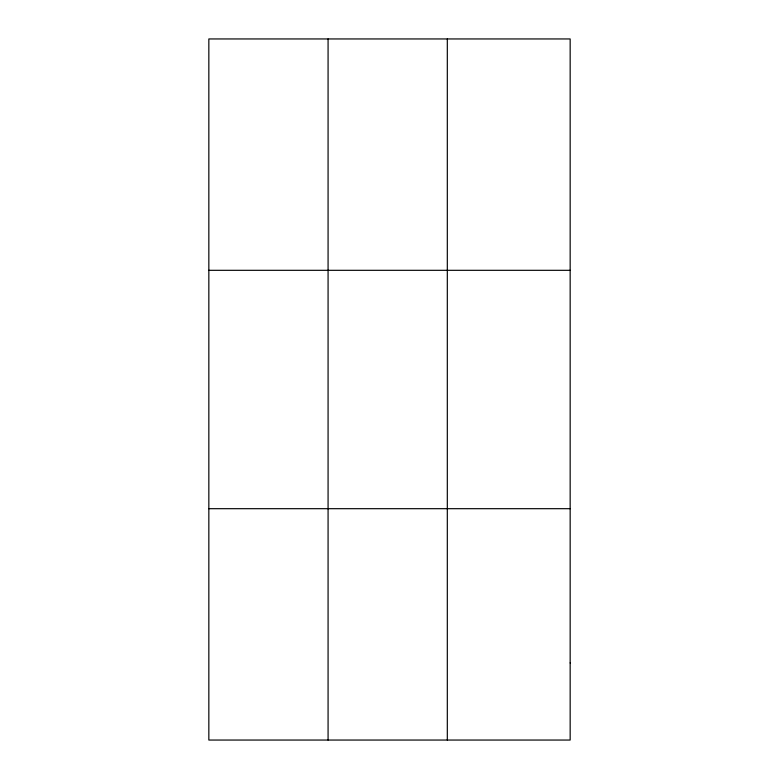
<?xml version="1.0" encoding="UTF-8"?>
<svg xmlns="http://www.w3.org/2000/svg" width="779" height="779" viewBox="0 0 779 779"><rect width="100%" height="100%" fill="white"/><g stroke="black" fill="none" stroke-linecap="round" stroke-linejoin="round"><path stroke-width="1.17" d="M328.076 740.05L328.076 38.95M447.312 740.05L447.312 38.95M208.84 270.313L570.16 270.313M208.84 508.687L570.16 508.687M570.16 662.929L570.16 740.05L208.84 740.05L208.84 38.95L570.16 38.95L570.16 662.929"/></g></svg>
